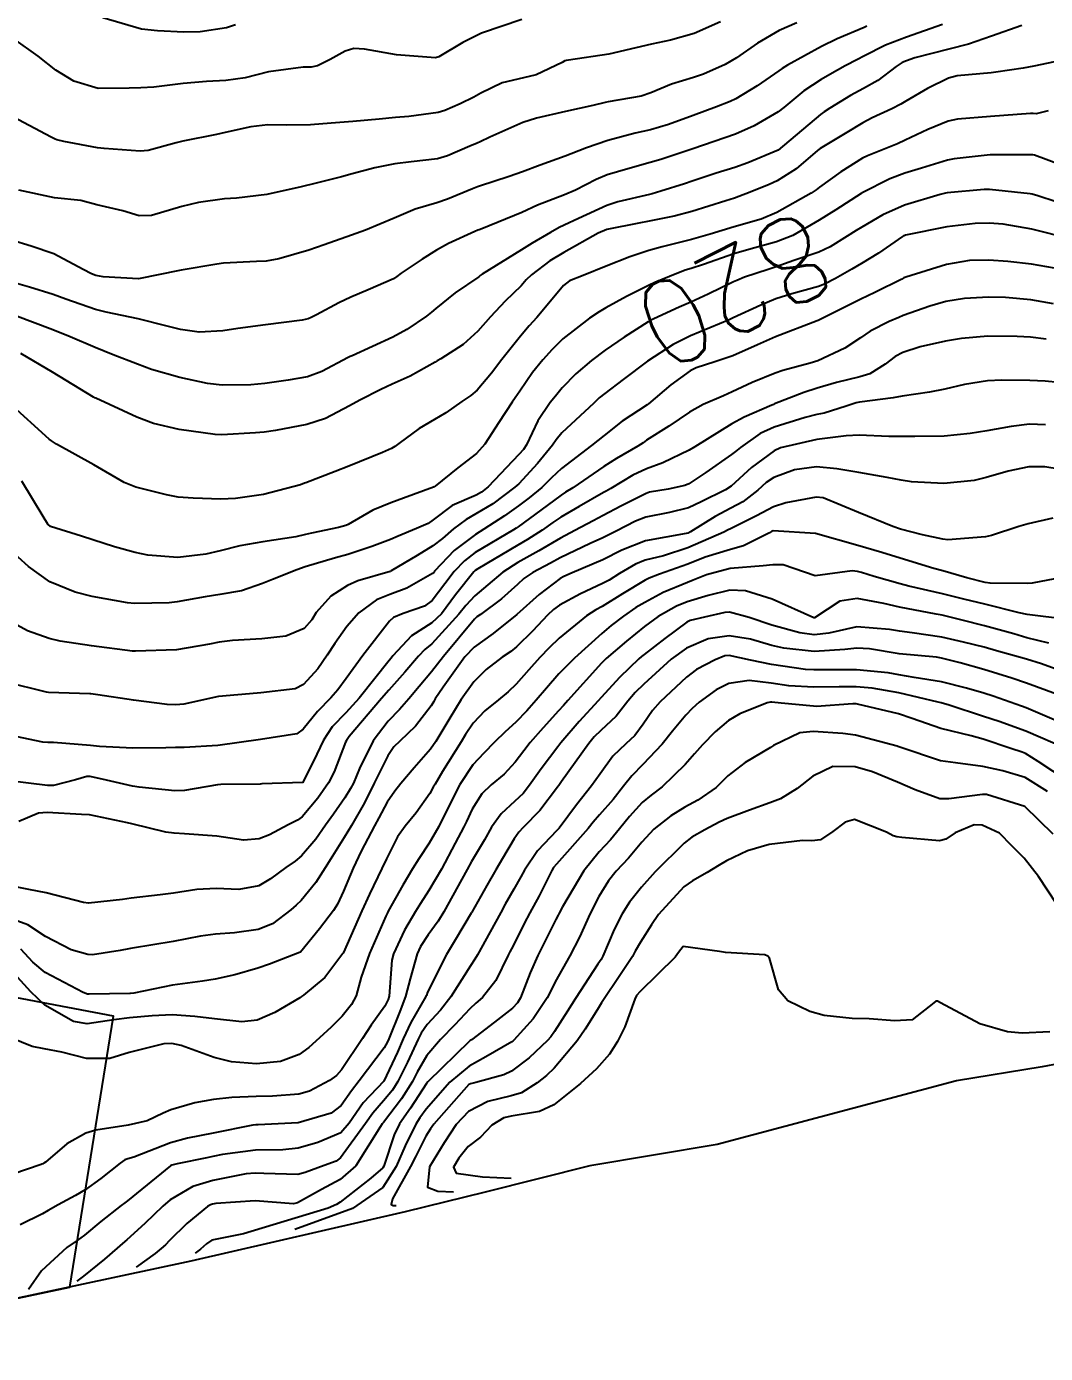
# Model space of a CAD drawing. Header units: metres. Extents: x 307586 to 320046, y 7427249 to 7434250.
# Drawn here: x 319743.2 to 319791.2, y 7429099.9 to 7429162.3 of the extents above; entities that cross this region are included whole.
import ezdxf
from ezdxf.enums import TextEntityAlignment as Align

# ---------------------------------------------------------------- set-up
doc = ezdxf.new("R2010")
doc.units = ezdxf.units.M
doc.header["$MEASUREMENT"] = 0
for name, color, linetype in [('Area', 45, 'Continuous'), ('Cotas', 45, 'Continuous'), ('Curvas de Nivel 1m', 11, 'Continuous'), ('Curvas de Nivel 5m', 15, 'Continuous'), ('Edificações', 30, 'Continuous')]:
    doc.layers.add(name, color=color, linetype=linetype)
doc.styles.add('Style-STANDARD', font='STANDARD.shx')

msp = doc.modelspace()

# ---------------------------------------------------------------- linework, layer by layer
at = {"layer": 'Area'}
msp.add_polyline3d([(319841.339, 7429126.899, 807.984), (319825.467, 7429122.318, 822.173), (319819.576, 7429120.595, 820.503), (319803.57, 7429116.126, 806.501), (319798.9, 7429115.2, 810.721), (319794.358, 7429114.017, 801.361), (319791.037, 7429113.39, 800.289), (319787.001, 7429112.734, 800.13), (319775.739, 7429109.736, 799.59), (319769.753, 7429108.732, 801.15), (319764.83, 7429107.486, 802.491), (319761.067, 7429106.566, 809.571), (319750.977, 7429104.254, 809.601), (319742.24, 7429102.382, 812.629), (319739.266, 7429102.022, 809.056), (319723.215, 7429100.608, 810.168), (319722.379, 7429100.424, 809.618), (319717.211, 7429099.908, 808.965)], dxfattribs=at)
at = {"layer": 'Curvas de Nivel 1m', "flags": 128}
for points, elevation in [([(319775.9, 7429162.531), (319774.657, 7429161.976), (319773.553, 7429161.662), (319772.652, 7429161.484), (319771.92, 7429161.307), (319770.647, 7429161.007), (319768.752, 7429160.726), (319768.644, 7429160.711), (319768.575, 7429160.689), (319768.445, 7429160.622), (319767.225, 7429160.043), (319766.632, 7429159.891), (319765.627, 7429159.656), (319764.62, 7429159.171), (319764.3, 7429158.991), (319763.654, 7429158.68), (319762.934, 7429158.362), (319762.609, 7429158.264), (319761.231, 7429158.079), (319760.606, 7429158.023), (319759.839, 7429157.955), (319758.604, 7429157.847), (319757.584, 7429157.769), (319756.602, 7429157.691), (319755.5, 7429157.674), (319754.602, 7429157.68), (319753.802, 7429157.597), (319752.598, 7429157.319), (319752.185, 7429157.227), (319750.594, 7429156.91), (319750.291, 7429156.835), (319748.966, 7429156.476), (319748.587, 7429156.443), (319746.896, 7429156.569), (319746.589, 7429156.611), (319745.005, 7429156.904), (319744.662, 7429156.977), (319744.594, 7429157.004), (319744.401, 7429157.106), (319742.604, 7429158.066)], 828), ([(319766.55, 7429162.642), (319764.656, 7429161.998), (319763.768, 7429161.562), (319762.645, 7429160.888), (319762.492, 7429160.844), (319760.646, 7429160.975), (319759.153, 7429161.238), (319758.648, 7429161.268), (319758.245, 7429161.146), (319757.526, 7429160.751), (319756.939, 7429160.457), (319756.638, 7429160.401), (319756.266, 7429160.394), (319754.627, 7429160.18), (319753.53, 7429159.895), (319752.622, 7429159.765), (319751.714, 7429159.727), (319750.621, 7429159.633), (319749.229, 7429159.461), (319748.619, 7429159.429), (319748.069, 7429159.415), (319746.618, 7429159.401), (319745.463, 7429159.739), (319744.626, 7429160.251), (319743.795, 7429160.918), (319742.645, 7429161.723)], 829), ([(319790.084, 7429162.359), (319788.658, 7429161.857), (319787.572, 7429161.472), (319786.651, 7429161.246), (319785.052, 7429160.829), (319784.646, 7429160.695), (319784.456, 7429160.62), (319784.166, 7429160.435), (319783.301, 7429159.775), (319782.627, 7429159.39), (319782.014, 7429159.064), (319781.042, 7429158.466), (319780.78, 7429158.299), (319780.61, 7429158.176), (319778.613, 7429156.5), (319777.192, 7429155.906), (319776.58, 7429155.684), (319775.703, 7429155.406), (319774.57, 7429155.039), (319774.208, 7429154.914), (319773.097, 7429154.565), (319772.685, 7429154.446), (319772.561, 7429154.414), (319771.076, 7429154.067), (319770.556, 7429153.895), (319769.213, 7429153.274), (319768.546, 7429152.971), (319768.306, 7429152.862), (319767.902, 7429152.626), (319767.045, 7429152.128), (319766.535, 7429151.812), (319764.686, 7429150.668), (319764.594, 7429150.597), (319764.521, 7429150.539), (319763.41, 7429149.78), (319762.498, 7429149.053), (319762.304, 7429148.883), (319762.065, 7429148.694), (319761.135, 7429148.055), (319760.483, 7429147.707), (319758.561, 7429146.826), (319758.473, 7429146.793), (319758.44, 7429146.774), (319758.377, 7429146.741), (319757.133, 7429146.083), (319756.459, 7429145.841), (319755.556, 7429145.674), (319754.454, 7429145.523), (319753.792, 7429145.458), (319752.453, 7429145.45), (319751.752, 7429145.519), (319750.457, 7429145.801), (319749.127, 7429146.186), (319748.466, 7429146.426), (319747.32, 7429146.872), (319746.476, 7429147.222), (319745.302, 7429147.719), (319744.484, 7429148.046), (319742.697, 7429148.722)], 824), ([(319779.486, 7429162.488), (319778.659, 7429162.119), (319777.643, 7429161.52), (319776.646, 7429160.831), (319776.118, 7429160.528), (319775.103, 7429160.076), (319774.633, 7429159.918), (319773.589, 7429159.6), (319772.622, 7429159.188), (319772.163, 7429159.031), (319770.616, 7429158.766), (319770.47, 7429158.738), (319769.891, 7429158.601), (319768.61, 7429158.315), (319767.237, 7429158.003), (319766.604, 7429157.792), (319765.042, 7429157.108), (319764.595, 7429156.892), (319764.443, 7429156.823), (319764.111, 7429156.675), (319763.047, 7429156.225), (319762.584, 7429156.094), (319761.341, 7429155.943), (319760.58, 7429155.845), (319759.64, 7429155.661), (319758.573, 7429155.383), (319758.07, 7429155.246), (319756.564, 7429154.862), (319756.481, 7429154.844), (319756.17, 7429154.766), (319754.559, 7429154.406), (319753.117, 7429154.244), (319752.557, 7429154.205), (319751.341, 7429154.036), (319750.553, 7429153.844), (319749.117, 7429153.42), (319748.548, 7429153.411), (319747.77, 7429153.648), (319746.553, 7429153.925), (319745.791, 7429154.127), (319744.556, 7429154.254), (319742.874, 7429154.613)], 827), ([(319782.79, 7429162.32), (319782.661, 7429162.27), (319781.387, 7429161.732), (319780.652, 7429161.37), (319779.052, 7429160.494), (319778.802, 7429160.336), (319778.639, 7429160.222), (319777.62, 7429159.518), (319776.619, 7429158.908), (319776.36, 7429158.78), (319775.717, 7429158.533), (319774.609, 7429158.126), (319773.458, 7429157.707), (319772.602, 7429157.455), (319771.883, 7429157.294), (319770.596, 7429156.948), (319769.597, 7429156.605), (319768.879, 7429156.326), (319768.587, 7429156.211), (319767.421, 7429155.791), (319766.576, 7429155.48), (319765.958, 7429155.263), (319764.565, 7429154.809), (319764.465, 7429154.77), (319764.232, 7429154.673), (319763.056, 7429154.187), (319762.556, 7429154.025), (319761.536, 7429153.717), (319760.549, 7429153.293), (319759.198, 7429152.73), (319758.54, 7429152.495), (319757.252, 7429152.036), (319756.533, 7429151.794), (319755.118, 7429151.377), (319754.52, 7429151.275), (319754.063, 7429151.251), (319752.518, 7429151.177), (319752.193, 7429151.138), (319750.513, 7429150.851), (319750.443, 7429150.831), (319748.509, 7429150.449), (319746.855, 7429150.531), (319746.51, 7429150.598), (319746.303, 7429150.675), (319745.912, 7429150.889), (319744.524, 7429151.618), (319743.468, 7429151.982), (319742.533, 7429152.263)], 826), ([(319792.207, 7429160.775), (319790.644, 7429160.45), (319790.14, 7429160.358), (319788.86, 7429160.156), (319788.639, 7429160.129), (319787.04, 7429159.993), (319786.635, 7429159.888), (319785.641, 7429159.402), (319784.618, 7429158.798), (319784.389, 7429158.66), (319783.957, 7429158.437), (319783.043, 7429158.012), (319782.606, 7429157.779), (319781.774, 7429157.285), (319780.594, 7429156.566), (319780.471, 7429156.472), (319779.457, 7429155.609), (319778.571, 7429155.045), (319778.197, 7429154.875), (319777.292, 7429154.513), (319776.767, 7429154.312), (319776.56, 7429154.244), (319776.149, 7429154.116), (319774.554, 7429153.617), (319773.713, 7429153.397), (319772.549, 7429153.156), (319772.057, 7429153.066), (319770.545, 7429152.759), (319770.14, 7429152.596), (319768.534, 7429151.686), (319767.872, 7429151.284), (319767.006, 7429150.635), (319766.762, 7429150.395), (319766.515, 7429150.121), (319765.766, 7429149.389), (319765.082, 7429148.661), (319764.486, 7429147.983), (319763.796, 7429147.361), (319762.736, 7429146.687), (319762.569, 7429146.591), (319762.47, 7429146.529), (319761.29, 7429145.873), (319760.455, 7429145.484), (319759.923, 7429145.245), (319758.923, 7429144.733), (319758.44, 7429144.464), (319757.306, 7429143.88), (319756.431, 7429143.599), (319754.96, 7429143.314), (319754.427, 7429143.24), (319754.022, 7429143.199), (319752.426, 7429143.108), (319752.123, 7429143.116), (319750.428, 7429143.351), (319749.222, 7429143.639), (319748.434, 7429143.938), (319746.497, 7429144.825), (319746.443, 7429144.852), (319746.423, 7429144.861), (319746.391, 7429144.881), (319744.46, 7429146.054), (319742.969, 7429146.925)], 823), ([(319791.324, 7429158.343), (319790.751, 7429158.209), (319790.612, 7429158.22), (319790.485, 7429158.226), (319788.61, 7429158.078), (319787.054, 7429157.95), (319786.607, 7429157.855), (319785.656, 7429157.467), (319784.598, 7429156.969), (319784.231, 7429156.799), (319783.361, 7429156.442), (319782.812, 7429156.225), (319782.588, 7429156.119), (319781.561, 7429155.477), (319780.567, 7429154.753), (319780.406, 7429154.631), (319780.166, 7429154.476), (319778.554, 7429153.561), (319777.807, 7429153.25), (319776.547, 7429152.882), (319775.42, 7429152.537), (319774.54, 7429152.288), (319773.154, 7429151.947), (319772.535, 7429151.783), (319771.629, 7429151.482), (319770.527, 7429151.037), (319769.438, 7429150.606), (319768.788, 7429150.346), (319768.516, 7429150.131), (319767.826, 7429149.304), (319767.251, 7429148.632), (319766.894, 7429148.231), (319766.484, 7429147.755), (319765.606, 7429146.653), (319765.117, 7429146.006), (319764.451, 7429145.206), (319764.159, 7429144.961), (319763.729, 7429144.677), (319762.973, 7429144.149), (319762.434, 7429143.827), (319761.722, 7429143.405), (319760.76, 7429142.707), (319760.571, 7429142.559), (319760.421, 7429142.472), (319759.987, 7429142.284), (319758.412, 7429141.641), (319757.768, 7429141.388), (319756.394, 7429140.853), (319756.326, 7429140.829), (319756.133, 7429140.764), (319754.388, 7429140.303), (319753.078, 7429140.111), (319752.386, 7429140.085), (319751.085, 7429140.124), (319750.386, 7429140.184), (319749.829, 7429140.281), (319748.391, 7429140.647), (319747.843, 7429140.866), (319746.405, 7429141.702), (319744.652, 7429142.674), (319744.422, 7429142.82), (319744.313, 7429142.911), (319742.44, 7429144.597)], 822), ([(319792.581, 7429155.547), (319790.682, 7429156.258), (319790.592, 7429156.277), (319788.694, 7429156.275), (319788.591, 7429156.271), (319786.897, 7429156.088), (319786.587, 7429156.021), (319785.355, 7429155.645), (319784.578, 7429155.409), (319783.869, 7429155.142), (319782.563, 7429154.482), (319782.544, 7429154.47), (319782.515, 7429154.45), (319781.336, 7429153.681), (319780.55, 7429153.2), (319779.299, 7429152.489), (319778.54, 7429152.18), (319777.228, 7429151.821), (319776.534, 7429151.618), (319775.104, 7429151.116), (319774.527, 7429150.935), (319774.234, 7429150.845), (319773.494, 7429150.56), (319772.818, 7429150.267), (319772.516, 7429150.133), (319771.472, 7429149.617), (319770.5, 7429149.073), (319770.194, 7429148.898), (319769.741, 7429148.601), (319768.483, 7429147.626), (319767.975, 7429147.128), (319767.536, 7429146.629), (319767.061, 7429146.037), (319766.451, 7429145.159), (319766.239, 7429144.851), (319766.093, 7429144.645), (319765.471, 7429143.692), (319764.804, 7429142.664), (319764.419, 7429142.235), (319763.541, 7429141.55), (319762.48, 7429140.689), (319762.431, 7429140.662), (319762.402, 7429140.652), (319760.976, 7429140.122), (319760.391, 7429139.909), (319759.537, 7429139.572), (319758.375, 7429138.893), (319758.275, 7429138.84), (319757.923, 7429138.745), (319756.646, 7429138.481), (319756.369, 7429138.415), (319755.918, 7429138.317), (319754.366, 7429138.083), (319753.273, 7429137.892), (319752.361, 7429137.658), (319751.676, 7429137.501), (319750.358, 7429137.346), (319748.952, 7429137.444), (319748.36, 7429137.577), (319747.389, 7429137.843), (319746.366, 7429138.169), (319745.823, 7429138.344), (319744.372, 7429138.803), (319744.245, 7429138.911), (319744.028, 7429139.261), (319743.02, 7429140.924)], 821), ([(319792.358, 7429152.332), (319790.547, 7429152.778), (319789.197, 7429153.018), (319788.55, 7429153.064), (319787.889, 7429153.047), (319786.548, 7429152.884), (319784.608, 7429152.493), (319784.543, 7429152.473), (319784.513, 7429152.461), (319784.469, 7429152.431), (319783.332, 7429151.645), (319782.53, 7429151.159), (319782.082, 7429150.9), (319781.305, 7429150.462), (319780.796, 7429150.19), (319780.517, 7429150.08), (319779.257, 7429149.744), (319778.508, 7429149.51), (319777.8, 7429149.21), (319776.494, 7429148.607), (319776.438, 7429148.577), (319776.307, 7429148.523), (319774.485, 7429147.756), (319773.681, 7429147.358), (319772.473, 7429146.57), (319771.326, 7429145.715), (319770.45, 7429145.059), (319770.197, 7429144.844), (319769.934, 7429144.598), (319768.429, 7429143.195), (319768.171, 7429142.877), (319767.994, 7429142.624), (319767.287, 7429141.758), (319766.405, 7429140.804), (319766.226, 7429140.643), (319765.191, 7429139.858), (319764.384, 7429139.386), (319763.925, 7429139.129), (319763.334, 7429138.68), (319762.82, 7429138.234), (319762.365, 7429137.88), (319761.622, 7429137.435), (319760.41, 7429136.709), (319760.375, 7429136.687), (319760.352, 7429136.681), (319758.84, 7429136.238), (319758.342, 7429136.03), (319757.557, 7429135.525), (319756.879, 7429134.754), (319756.663, 7429134.413), (319756.315, 7429134.001), (319755.447, 7429133.633), (319754.31, 7429133.508), (319752.941, 7429133.432), (319752.308, 7429133.36), (319751.861, 7429133.261), (319750.305, 7429133.004), (319748.375, 7429132.93), (319748.304, 7429132.928), (319748.227, 7429132.937), (319746.306, 7429133.18), (319744.824, 7429133.411), (319744.309, 7429133.531), (319743.283, 7429133.89), (319742.318, 7429134.423)], 819), ([(319791.986, 7429150.878), (319790.531, 7429151.135), (319789.428, 7429151.263), (319788.532, 7429151.325), (319787.614, 7429151.308), (319786.53, 7429151.122), (319784.618, 7429150.522), (319784.523, 7429150.483), (319784.488, 7429150.466), (319784.43, 7429150.431), (319783.16, 7429149.797), (319782.508, 7429149.483), (319781.816, 7429149.144), (319780.493, 7429148.485), (319780.449, 7429148.471), (319778.485, 7429147.718), (319777.648, 7429147.342), (319776.476, 7429146.826), (319775.628, 7429146.533), (319774.754, 7429146.26), (319774.466, 7429146.118), (319773.562, 7429145.453), (319772.509, 7429144.569), (319772.473, 7429144.54), (319772.442, 7429144.521), (319771.267, 7429143.749), (319770.428, 7429143.078), (319769.831, 7429142.599), (319768.412, 7429141.522), (319767.95, 7429141.082), (319767.488, 7429140.629), (319766.891, 7429140.139), (319766.39, 7429139.767), (319765.736, 7429139.297), (319764.759, 7429138.664), (319764.37, 7429138.424), (319763.37, 7429137.673), (319762.444, 7429136.689), (319762.404, 7429136.637), (319762.351, 7429136.582), (319761.141, 7429135.902), (319760.336, 7429135.599), (319759.705, 7429135.347), (319758.874, 7429134.732), (319758.316, 7429134.09), (319757.758, 7429133.296), (319757.396, 7429132.749), (319756.946, 7429132.1), (319756.282, 7429131.365), (319755.881, 7429131.162), (319754.276, 7429130.982), (319754.096, 7429130.963), (319752.273, 7429130.81), (319750.65, 7429130.445), (319750.269, 7429130.408), (319749.856, 7429130.424), (319748.271, 7429130.629), (319746.603, 7429130.877), (319746.274, 7429130.924), (319746.227, 7429130.927), (319744.274, 7429130.992), (319744.177, 7429130.999), (319742.281, 7429131.484)], 818), ([(319791.579, 7429149.267), (319790.509, 7429149.452), (319789.315, 7429149.563), (319788.511, 7429149.583), (319787.38, 7429149.521), (319786.508, 7429149.375), (319785.759, 7429149.156), (319784.497, 7429148.714), (319784.295, 7429148.633), (319783.845, 7429148.436), (319782.948, 7429147.985), (319782.485, 7429147.672), (319781.747, 7429147.19), (319780.474, 7429146.59), (319780.122, 7429146.475), (319778.829, 7429146.133), (319778.466, 7429146.014), (319777.397, 7429145.573), (319776.452, 7429145.124), (319776.037, 7429144.938), (319775.092, 7429144.54), (319774.439, 7429144.177), (319773.472, 7429143.52), (319772.426, 7429142.853), (319772.257, 7429142.739), (319772.007, 7429142.574), (319771.01, 7429141.991), (319770.413, 7429141.616), (319768.944, 7429140.612), (319768.611, 7429140.406), (319768.398, 7429140.269), (319767.447, 7429139.569), (319766.375, 7429138.784), (319766.289, 7429138.726), (319766.163, 7429138.643), (319764.362, 7429137.57), (319763.847, 7429137.186), (319763.364, 7429136.68), (319762.923, 7429136.102), (319762.332, 7429135.324), (319761.975, 7429135.047), (319760.97, 7429134.704), (319760.517, 7429134.512), (319760.319, 7429134.348), (319759.066, 7429132.729), (319758.287, 7429131.654), (319757.9, 7429131.123), (319757.557, 7429130.747), (319756.93, 7429130.09), (319756.258, 7429129.26), (319755.966, 7429129.053), (319754.253, 7429128.78), (319752.25, 7429128.494), (319750.664, 7429128.411), (319750.249, 7429128.404), (319749.801, 7429128.39), (319748.248, 7429128.37), (319746.68, 7429128.444), (319746.249, 7429128.494), (319744.506, 7429128.642), (319744.25, 7429128.646), (319744.009, 7429128.662), (319742.745, 7429128.923)], 817), ([(319791.221, 7429147.608), (319790.486, 7429147.694), (319789.86, 7429147.733), (319788.487, 7429147.752), (319787.241, 7429147.636), (319786.484, 7429147.51), (319785.302, 7429147.238), (319784.478, 7429146.973), (319784.12, 7429146.79), (319783.657, 7429146.438), (319782.932, 7429145.979), (319782.464, 7429145.83), (319781.359, 7429145.562), (319780.455, 7429145.301), (319779.828, 7429145.103), (319778.444, 7429144.558), (319778.403, 7429144.541), (319778.315, 7429144.501), (319777.01, 7429143.942), (319776.434, 7429143.623), (319774.69, 7429142.546), (319774.421, 7429142.388), (319773.186, 7429141.792), (319772.412, 7429141.506), (319771.777, 7429141.209), (319770.745, 7429140.587), (319770.526, 7429140.464), (319770.4, 7429140.393), (319769.256, 7429139.741), (319768.382, 7429139.241), (319768.011, 7429138.991), (319767.503, 7429138.629), (319766.816, 7429138.188), (319766.366, 7429137.923), (319764.488, 7429136.802), (319764.353, 7429136.72), (319764.324, 7429136.7), (319764.298, 7429136.671), (319763.43, 7429135.58), (319762.769, 7429134.683), (319762.319, 7429134.265), (319761.357, 7429133.655), (319760.477, 7429132.708), (319760.401, 7429132.61), (319760.301, 7429132.492), (319758.896, 7429130.731), (319758.266, 7429130.04), (319757.624, 7429129.382), (319757.215, 7429128.75), (319756.909, 7429128.091), (319756.247, 7429126.76), (319754.322, 7429126.688), (319754.231, 7429126.685), (319752.381, 7429126.657), (319752.23, 7429126.643), (319750.669, 7429126.383), (319750.226, 7429126.371), (319748.545, 7429126.538), (319748.229, 7429126.591), (319747.004, 7429126.872), (319746.234, 7429127.033), (319746.081, 7429127.035), (319745.548, 7429126.887), (319744.505, 7429126.621), (319744.229, 7429126.614), (319742.311, 7429126.85)], 816), ([(319791.194, 7429143.583), (319790.435, 7429143.606), (319789.579, 7429143.507), (319788.432, 7429143.302), (319787.649, 7429143.17), (319786.429, 7429143.041), (319785.044, 7429143.036), (319784.429, 7429143.025), (319783.829, 7429143.036), (319782.429, 7429143.098), (319781.821, 7429143.064), (319780.427, 7429142.887), (319778.723, 7429142.496), (319778.422, 7429142.36), (319777.358, 7429141.566), (319776.405, 7429140.697), (319776.142, 7429140.524), (319774.985, 7429139.95), (319774.39, 7429139.681), (319773.497, 7429139.448), (319772.383, 7429139.234), (319771.902, 7429139.052), (319770.988, 7429138.584), (319770.585, 7429138.374), (319770.37, 7429138.269), (319769.766, 7429137.998), (319768.36, 7429137.32), (319767.905, 7429137.077), (319767.074, 7429136.633), (319766.639, 7429136.347), (319766.344, 7429136.075), (319765.595, 7429135.391), (319764.599, 7429134.657), (319764.437, 7429134.543), (319764.321, 7429134.436), (319762.858, 7429132.682), (319762.296, 7429131.967), (319761.717, 7429131.267), (319761.235, 7429130.7), (319760.794, 7429130.186), (319760.267, 7429129.644), (319759.562, 7429128.72), (319758.92, 7429127.41), (319758.626, 7429126.734), (319758.492, 7429126.473), (319758.222, 7429126.034), (319757.684, 7429125.272), (319757.313, 7429124.749), (319756.853, 7429124.097), (319756.188, 7429123.302), (319755.89, 7429123.059), (319755.447, 7429122.767), (319754.724, 7429122.225), (319754.17, 7429121.896), (319753.227, 7429121.734), (319752.167, 7429121.766), (319751.254, 7429121.731), (319750.164, 7429121.557), (319749.529, 7429121.473), (319748.16, 7429121.316), (319747.762, 7429121.261), (319746.156, 7429121.083), (319745.923, 7429121.116), (319744.163, 7429121.568), (319743.358, 7429121.719), (319742.168, 7429121.956)], 814), ([(319792.414, 7429141.398), (319791.163, 7429141.595), (319790.415, 7429141.596), (319789.441, 7429141.392), (319788.41, 7429141.102), (319787.832, 7429140.963), (319786.407, 7429140.824), (319784.89, 7429140.905), (319784.408, 7429140.97), (319783.751, 7429141.095), (319782.412, 7429141.343), (319781.371, 7429141.503), (319780.414, 7429141.596), (319779.388, 7429141.461), (319778.409, 7429141.097), (319778.047, 7429140.863), (319777.652, 7429140.508), (319776.954, 7429139.955), (319776.39, 7429139.652), (319775.642, 7429139.273), (319774.495, 7429138.548), (319774.372, 7429138.487), (319774.282, 7429138.461), (319772.368, 7429138.12), (319771.258, 7429137.687), (319770.359, 7429137.225), (319768.921, 7429136.611), (319768.521, 7429136.446), (319768.349, 7429136.352), (319767.367, 7429135.6), (319766.323, 7429134.664), (319765.196, 7429133.769), (319764.308, 7429133.12), (319763.872, 7429132.666), (319762.851, 7429131.244), (319762.478, 7429130.687), (319762.404, 7429130.565), (319762.278, 7429130.362), (319761.555, 7429129.406), (319760.813, 7429128.704), (319760.524, 7429128.433), (319760.246, 7429128.014), (319759.599, 7429126.72), (319759.142, 7429125.803), (319758.531, 7429124.735), (319758.197, 7429124.165), (319757.641, 7429123.293), (319757.293, 7429122.749), (319756.865, 7429122.061), (319756.16, 7429121.202), (319755.931, 7429120.988), (319755.673, 7429120.765), (319754.814, 7429120.106), (319754.144, 7429119.847), (319753.032, 7429119.687), (319752.141, 7429119.62), (319751.433, 7429119.524), (319750.137, 7429119.282), (319748.237, 7429118.961), (319748.134, 7429118.945), (319748.056, 7429118.938), (319747.646, 7429118.865), (319746.353, 7429118.655), (319746.131, 7429118.666), (319745.346, 7429118.888), (319744.139, 7429119.517), (319743.298, 7429120.066), (319742.148, 7429120.488)], 813), ([(319791.543, 7429139.181), (319790.381, 7429138.917), (319789.938, 7429138.798), (319788.658, 7429138.376), (319788.372, 7429138.313), (319786.601, 7429138.167), (319786.371, 7429138.194), (319785.399, 7429138.41), (319784.377, 7429138.67), (319784.007, 7429138.797), (319782.388, 7429139.458), (319780.725, 7429140.14), (319780.399, 7429140.177), (319778.972, 7429139.914), (319778.391, 7429139.723), (319777.588, 7429139.304), (319776.376, 7429138.693), (319776.262, 7429138.634), (319776.051, 7429138.525), (319774.365, 7429137.786), (319773.219, 7429137.419), (319772.359, 7429137.213), (319771.903, 7429137.029), (319771.151, 7429136.582), (319770.659, 7429136.277), (319770.346, 7429136.112), (319769.305, 7429135.638), (319768.33, 7429135.103), (319768.049, 7429134.901), (319767.762, 7429134.626), (319767.063, 7429133.885), (319766.308, 7429133.14), (319766.028, 7429132.921), (319765.624, 7429132.647), (319764.874, 7429132.077), (319764.291, 7429131.488), (319763.703, 7429130.669), (319763.158, 7429129.788), (319762.502, 7429128.686), (319762.249, 7429128.332), (319761.487, 7429127.451), (319760.853, 7429126.704), (319760.578, 7429126.356), (319760.22, 7429125.835), (319759.821, 7429125.103), (319759.616, 7429124.719), (319758.995, 7429123.532), (319758.619, 7429122.733), (319758.486, 7429122.428), (319758.166, 7429121.644), (319757.871, 7429121.029), (319757.689, 7429120.745), (319757.023, 7429119.872), (319756.133, 7429118.783), (319756.087, 7429118.76), (319754.68, 7429118.222), (319754.125, 7429118.021), (319753.047, 7429117.721), (319752.12, 7429117.505), (319751.525, 7429117.41), (319750.117, 7429117.234), (319748.291, 7429116.857), (319748.141, 7429116.831), (319748.112, 7429116.828), (319746.189, 7429116.802), (319746.112, 7429116.807), (319745.904, 7429116.882), (319744.122, 7429117.825), (319743.535, 7429118.316), (319742.98, 7429118.917)], 812), ([(319791.633, 7429136.337), (319790.569, 7429136.128), (319790.349, 7429136.116), (319788.59, 7429136.136), (319788.35, 7429136.171), (319787.499, 7429136.389), (319786.356, 7429136.707), (319785.933, 7429136.828), (319784.362, 7429137.302), (319783.5, 7429137.569), (319782.367, 7429137.907), (319780.373, 7429138.47), (319778.374, 7429138.586), (319778.308, 7429138.566), (319778.2, 7429138.502), (319776.99, 7429137.89), (319776.365, 7429137.721), (319775.184, 7429137.355), (319774.358, 7429137.029), (319773.033, 7429136.56), (319772.546, 7429136.371), (319772.348, 7429136.269), (319771.295, 7429135.624), (319770.33, 7429135.039), (319770.041, 7429134.881), (319769.587, 7429134.601), (319768.312, 7429133.549), (319767.844, 7429133.089), (319767.401, 7429132.629), (319766.88, 7429132.051), (319766.29, 7429131.381), (319765.911, 7429131.019), (319765.448, 7429130.648), (319764.807, 7429130.123), (319764.266, 7429129.542), (319763.908, 7429129.015), (319763.695, 7429128.668), (319762.825, 7429127.268), (319762.471, 7429126.686), (319762.385, 7429126.533), (319762.226, 7429126.237), (319761.575, 7429125.334), (319761.056, 7429124.701), (319760.702, 7429124.201), (319760.188, 7429123.169), (319759.97, 7429122.713), (319759.38, 7429121.506), (319759.028, 7429120.727), (319758.153, 7429118.76), (319758.145, 7429118.74), (319758.133, 7429118.714), (319757.28, 7429117.59), (319756.281, 7429116.758), (319756.184, 7429116.687), (319756.111, 7429116.631), (319754.923, 7429115.949), (319754.095, 7429115.579), (319753.38, 7429115.505), (319752.095, 7429115.646), (319751.161, 7429115.755), (319750.098, 7429115.83), (319749.151, 7429115.791), (319748.095, 7429115.697), (319747.359, 7429115.602), (319746.091, 7429115.408), (319745.456, 7429115.523), (319744.104, 7429116.288), (319743.442, 7429116.91), (319742.812, 7429117.611)], 811), ([(319791.349, 7429133.303), (319790.315, 7429133.568), (319789.702, 7429133.744), (319788.32, 7429134.124), (319787.279, 7429134.39), (319786.326, 7429134.621), (319786.053, 7429134.677), (319784.332, 7429135.001), (319783.594, 7429135.171), (319782.337, 7429135.409), (319781.515, 7429135.278), (319780.323, 7429134.508), (319780.288, 7429134.506), (319778.336, 7429135.382), (319777.079, 7429135.776), (319776.342, 7429135.802), (319775.319, 7429135.55), (319774.334, 7429135.248), (319773.825, 7429135.053), (319772.975, 7429134.56), (319772.318, 7429134.088), (319771.481, 7429133.408), (319770.517, 7429132.588), (319770.41, 7429132.481), (319770.301, 7429132.37), (319768.715, 7429130.614), (319768.511, 7429130.385), (319768.275, 7429130.123), (319767.561, 7429129.33), (319766.948, 7429128.633), (319766.644, 7429128.241), (319766.244, 7429127.718), (319765.727, 7429127.156), (319765.115, 7429126.651), (319764.664, 7429126.218), (319764.216, 7429125.503), (319763.949, 7429124.922), (319763.824, 7429124.666), (319763.422, 7429123.899), (319762.764, 7429122.681), (319762.173, 7429121.676), (319761.789, 7429121.071), (319761.553, 7429120.696), (319761.035, 7429119.81), (319760.509, 7429118.706), (319760.44, 7429118.397), (319760.304, 7429116.708), (319760.262, 7429116.557), (319760.106, 7429116.246), (319759.468, 7429115.343), (319759.047, 7429114.726), (319758.068, 7429113.253), (319757.828, 7429112.979), (319757.508, 7429112.746), (319756.564, 7429112.246), (319756.053, 7429112.108), (319754.819, 7429112.005), (319754.051, 7429111.989), (319752.909, 7429111.939), (319752.048, 7429111.848), (319751.17, 7429111.694), (319750.041, 7429111.358), (319749.671, 7429111.203), (319748.926, 7429110.847), (319748.031, 7429110.638), (319746.498, 7429110.405), (319746.027, 7429110.261), (319745.141, 7429109.769), (319744.13, 7429108.899), (319744.059, 7429108.853), (319744.012, 7429108.83), (319743.888, 7429108.778), (319742.005, 7429108.128)], 809), ([(319792.298, 7429131.861), (319790.999, 7429132.343), (319790.305, 7429132.557), (319788.893, 7429132.956), (319788.31, 7429133.116), (319787.342, 7429133.36), (319786.315, 7429133.587), (319784.926, 7429133.804), (319784.317, 7429133.874), (319783.85, 7429133.959), (319782.319, 7429134.076), (319780.992, 7429133.787), (319780.315, 7429133.702), (319779.629, 7429133.794), (319778.32, 7429134.162), (319777.251, 7429134.511), (319776.327, 7429134.762), (319776.098, 7429134.75), (319775.142, 7429134.532), (319774.479, 7429134.381), (319774.321, 7429134.303), (319773.283, 7429133.526), (319772.305, 7429132.778), (319772.189, 7429132.686), (319772.059, 7429132.572), (319771.163, 7429131.712), (319770.285, 7429130.753), (319770.136, 7429130.592), (319769.245, 7429129.629), (319768.393, 7429128.618), (319768.251, 7429128.441), (319767.465, 7429127.404), (319766.92, 7429126.633), (319766.618, 7429126.245), (319766.221, 7429125.876), (319765.577, 7429125.282), (319765.125, 7429124.651), (319764.787, 7429124.064), (319764.187, 7429123.039), (319763.972, 7429122.663), (319763.726, 7429122.215), (319762.88, 7429120.679), (319762.607, 7429120.233), (319762.146, 7429119.588), (319761.786, 7429119.044), (319761.625, 7429118.695), (319761.294, 7429117.525), (319761.081, 7429116.7), (319760.813, 7429115.993), (319760.295, 7429114.708), (319760.232, 7429114.558), (319760.079, 7429114.282), (319758.898, 7429112.727), (319758.535, 7429112.254), (319758.045, 7429111.573), (319757.578, 7429111.207), (319756.033, 7429110.76), (319754.143, 7429110.667), (319754.032, 7429110.66), (319753.891, 7429110.642), (319752.028, 7429110.274), (319750.814, 7429110.033), (319750.023, 7429109.808), (319748.297, 7429109.137), (319748.015, 7429109.054), (319747.867, 7429109.008), (319747.654, 7429108.864), (319746.741, 7429108.137), (319746, 7429107.601), (319745.551, 7429107.331), (319744.736, 7429106.893), (319744.262, 7429106.624), (319743.987, 7429106.478), (319742.937, 7429105.957)], 808), ([(319791.709, 7429130.916), (319790.294, 7429131.431), (319789.603, 7429131.667), (319788.3, 7429132.073), (319787.175, 7429132.391), (319786.305, 7429132.61), (319786.062, 7429132.646), (319784.307, 7429132.808), (319782.908, 7429133.04), (319782.309, 7429133.08), (319781.756, 7429133.008), (319780.307, 7429132.922), (319778.886, 7429133.069), (319778.31, 7429133.205), (319777.32, 7429133.503), (319776.314, 7429133.661), (319775.323, 7429133.52), (319774.308, 7429133.073), (319773.583, 7429132.551), (319772.291, 7429131.383), (319771.878, 7429130.983), (319771.545, 7429130.577), (319770.984, 7429129.871), (319770.262, 7429129.201), (319769.95, 7429128.902), (319769.704, 7429128.598), (319768.416, 7429126.798), (319768.29, 7429126.619), (319768.266, 7429126.586), (319768.232, 7429126.539), (319767.401, 7429125.442), (319766.607, 7429124.636), (319766.409, 7429124.43), (319766.198, 7429124.114), (319765.644, 7429123.19), (319765.324, 7429122.649), (319764.906, 7429121.922), (319764.192, 7429120.66), (319764.181, 7429120.641), (319764.162, 7429120.607), (319763.434, 7429119.38), (319763.012, 7429118.677), (319762.115, 7429116.905), (319762.06, 7429116.744), (319762.034, 7429116.691), (319761.326, 7429115.466), (319760.97, 7429114.701), (319760.699, 7429114.081), (319760.063, 7429112.71), (319759.08, 7429111.692), (319758.431, 7429110.734), (319758.028, 7429110.287), (319756.953, 7429109.821), (319756.021, 7429109.564), (319755.3, 7429109.487), (319754.02, 7429109.461), (319752.471, 7429109.257), (319752.016, 7429109.165), (319751.72, 7429109.108), (319750.334, 7429108.827), (319750.078, 7429108.764), (319750.012, 7429108.731), (319749.341, 7429108.175), (319747.995, 7429107.088), (319747.87, 7429106.985), (319747.704, 7429106.863), (319746.743, 7429106.111), (319745.972, 7429105.469), (319745.631, 7429105.22), (319745.141, 7429104.888), (319743.952, 7429103.789), (319743.333, 7429102.91)], 807), ([(319792.269, 7429129.418), (319790.402, 7429130.228), (319790.282, 7429130.271), (319790.059, 7429130.353), (319788.731, 7429130.817), (319788.289, 7429130.957), (319787.479, 7429131.2), (319786.294, 7429131.494), (319785.01, 7429131.698), (319784.297, 7429131.824), (319783.787, 7429131.917), (319782.299, 7429132.058), (319780.707, 7429132.057), (319780.299, 7429132.049), (319779.901, 7429132.078), (319778.301, 7429132.306), (319777.314, 7429132.51), (319776.305, 7429132.732), (319776.11, 7429132.717), (319775.644, 7429132.527), (319774.769, 7429132.065), (319774.295, 7429131.719), (319773.062, 7429130.558), (319772.698, 7429130.142), (319772.267, 7429129.506), (319771.863, 7429128.97), (319771.444, 7429128.578), (319770.836, 7429127.996), (319770.239, 7429127.165), (319769.836, 7429126.596), (319769.118, 7429125.708), (319768.313, 7429124.618), (319768.202, 7429124.494), (319767.284, 7429123.537), (319766.67, 7429122.635), (319766.499, 7429122.318), (319766.174, 7429121.738), (319765.773, 7429121.038), (319765.56, 7429120.646), (319765.068, 7429119.732), (319764.458, 7429118.657), (319764.336, 7429118.453), (319764.128, 7429118.133), (319763.213, 7429116.674), (319762.725, 7429116.059), (319762.093, 7429115.382), (319761.81, 7429114.97), (319761.673, 7429114.694), (319761.167, 7429113.604), (319760.721, 7429112.703), (319760.473, 7429112.291), (319760.049, 7429111.786), (319759.543, 7429111.215), (319759.187, 7429110.723), (319758.017, 7429109.113), (319757.811, 7429108.946), (319757.243, 7429108.748), (319756.356, 7429108.41), (319756.009, 7429108.322), (319754.416, 7429108.368), (319754.009, 7429108.389), (319753.571, 7429108.349), (319752.005, 7429108.047), (319751.066, 7429107.756), (319749.996, 7429107.131), (319749.652, 7429106.835), (319748.815, 7429106.013), (319747.969, 7429105.255), (319747.755, 7429105.074), (319747.513, 7429104.864), (319746.917, 7429104.35), (319745.928, 7429103.536), (319745.613, 7429103.3)], 806), ([(319792.238, 7429126.843), (319790.844, 7429127.747), (319790.251, 7429128.116), (319790.09, 7429128.191), (319789.561, 7429128.36), (319788.259, 7429128.799), (319787.699, 7429128.948), (319786.266, 7429129.293), (319784.925, 7429129.761), (319784.276, 7429129.982), (319782.349, 7429130.449), (319782.291, 7429130.458), (319782.133, 7429130.452), (319780.412, 7429130.337), (319780.281, 7429130.342), (319778.752, 7429130.493), (319778.313, 7429130.529), (319778.283, 7429130.537), (319778.248, 7429130.536), (319778.095, 7429130.502), (319776.804, 7429129.986), (319776.27, 7429129.673), (319775.65, 7429129.138), (319775.059, 7429128.532), (319774.68, 7429128.105), (319774.244, 7429127.599), (319773.159, 7429126.556), (319772.631, 7429126.16), (319772.222, 7429125.817), (319771.624, 7429125.163), (319771.145, 7429124.581), (319770.717, 7429124.066), (319770.192, 7429123.502), (319769.468, 7429122.601), (319768.46, 7429120.91), (319768.311, 7429120.618), (319768.261, 7429120.519), (319768.158, 7429120.316), (319767.586, 7429119.18), (319767.312, 7429118.628), (319766.945, 7429117.812), (319766.488, 7429116.636), (319766.348, 7429116.399), (319766.106, 7429116.151), (319765.26, 7429115.484), (319764.179, 7429114.659), (319764.12, 7429114.623), (319764.082, 7429114.595), (319762.128, 7429112.689), (319762.062, 7429112.606), (319761.307, 7429111.441), (319760.801, 7429110.702), (319760.54, 7429110.193), (319760.058, 7429108.71), (319760.012, 7429108.635), (319759.44, 7429108.152), (319757.996, 7429107.019), (319757.828, 7429106.909), (319757.43, 7429106.746), (319753.455, 7429105.532), (319752.517, 7429105.347), (319751.969, 7429105.235), (319751.708, 7429105.071), (319751.424, 7429104.815), (319751.183, 7429104.62)], 804), ([(319791.283, 7429126.34), (319790.239, 7429127.001), (319789.184, 7429127.307), (319788.244, 7429127.504), (319786.954, 7429127.685), (319786.247, 7429127.781), (319784.336, 7429128.419), (319784.253, 7429128.449), (319784.212, 7429128.462), (319782.261, 7429128.988), (319781.651, 7429129.068), (319780.263, 7429129.155), (319779.64, 7429129.101), (319778.4, 7429128.498), (319778.252, 7429128.406), (319777.065, 7429127.691), (319776.238, 7429127.074), (319775.97, 7429126.788), (319775.697, 7429126.525), (319774.829, 7429125.929), (319774.219, 7429125.596), (319773.566, 7429125.197), (319772.766, 7429124.562), (319772.197, 7429123.953), (319771.567, 7429123.198), (319770.997, 7429122.582), (319770.629, 7429122.135), (319770.171, 7429121.394), (319769.77, 7429120.596), (319769.26, 7429119.489), (319768.804, 7429118.61), (319768.121, 7429117.384), (319767.869, 7429116.869), (319767.747, 7429116.624), (319767.088, 7429115.64), (319766.181, 7429114.639), (319766.129, 7429114.593), (319766.082, 7429114.557), (319764.863, 7429113.864), (319764.071, 7429113.423), (319763.168, 7429112.673), (319762.05, 7429111.399), (319761.747, 7429110.992), (319761.561, 7429110.695), (319761.056, 7429109.666), (319760.637, 7429108.704), (319760.003, 7429107.707), (319758.588, 7429106.731), (319755.873, 7429105.73)], 803), ([(319791.555, 7429124.336), (319790.222, 7429125.627), (319788.418, 7429126.189), (319788.23, 7429126.186), (319786.639, 7429125.984), (319786.227, 7429125.992), (319785.054, 7429126.412), (319784.236, 7429126.771), (319783.056, 7429127.252), (319782.243, 7429127.494), (319781.19, 7429127.514), (319780.239, 7429127.061), (319779.504, 7429126.481), (319778.722, 7429125.996), (319778.222, 7429125.795), (319777.27, 7429125.456), (319776.211, 7429125.06), (319775.841, 7429124.891), (319775.169, 7429124.53), (319774.552, 7429124.184), (319774.197, 7429123.91), (319772.827, 7429122.56), (319772.176, 7429121.83), (319771.62, 7429121.124), (319771.272, 7429120.579), (319770.896, 7429119.838), (319770.365, 7429118.588), (319770.281, 7429118.439), (319770.129, 7429118.221), (319769.082, 7429116.605), (319768.706, 7429116.009), (319768.089, 7429115.041), (319767.915, 7429114.792), (319767.767, 7429114.623), (319766.894, 7429113.813), (319766.068, 7429113.181), (319765.703, 7429113.007), (319764.391, 7429112.657), (319764.129, 7429112.593), (319764.062, 7429112.55), (319762.415, 7429110.684), (319762.252, 7429110.475), (319762.034, 7429110.122), (319761.55, 7429109.162), (319761.319, 7429108.697), (319760.473, 7429107.181), (319760.402, 7429106.908), (319760.497, 7429106.872), (319760.643, 7429106.86)], 802), ([(319792.163, 7429120.36), (319790.87, 7429122.343), (319790.191, 7429123.195), (319789.611, 7429123.773), (319789.035, 7429124.368), (319788.209, 7429124.758), (319787.832, 7429124.761), (319786.942, 7429124.393), (319786.509, 7429124.088), (319786.199, 7429124.02), (319784.44, 7429124.178), (319784.201, 7429124.205), (319784.033, 7429124.254), (319783.716, 7429124.427), (319782.212, 7429125.024), (319781.765, 7429124.899), (319781.191, 7429124.46), (319780.6, 7429124.064), (319780.198, 7429124.017), (319779.754, 7429124.032), (319778.196, 7429123.839), (319777.165, 7429123.538), (319776.188, 7429123.068), (319775.838, 7429122.872), (319775.273, 7429122.529), (319774.581, 7429122.134), (319774.176, 7429121.848), (319772.984, 7429120.558), (319772.654, 7429120.064), (319772.143, 7429119.256), (319771.89, 7429118.819), (319771.755, 7429118.574), (319771.108, 7429117.595), (319770.421, 7429116.587), (319770.299, 7429116.399), (319770.105, 7429116.086), (319769.538, 7429115.152), (319769.157, 7429114.604), (319768.07, 7429113.328), (319767.71, 7429112.98), (319767.276, 7429112.628), (319766.531, 7429112.162), (319766.057, 7429112.021), (319764.947, 7429111.758), (319764.049, 7429111.288), (319763.468, 7429110.669), (319762.893, 7429109.814), (319762.21, 7429108.687), (319762.106, 7429107.735), (319762.598, 7429107.545), (319763.343, 7429107.51)], 801)]:
    msp.add_lwpolyline(points, dxfattribs=dict(at, elevation=elevation))
at = {"layer": 'Curvas de Nivel 5m', "flags": 128}
for points, elevation in [([(319786.35, 7429162.405), (319784.657, 7429161.805), (319783.665, 7429161.427), (319782.648, 7429160.917), (319782.342, 7429160.757), (319781.767, 7429160.459), (319781.045, 7429160.057), (319780.633, 7429159.814), (319779.828, 7429159.279), (319778.874, 7429158.496), (319778.611, 7429158.298), (319777.481, 7429157.635), (319776.6, 7429157.239), (319774.593, 7429156.55), (319773.093, 7429156.057), (319772.583, 7429155.908), (319771.537, 7429155.622), (319770.574, 7429155.328), (319770.054, 7429155.114), (319769.075, 7429154.612), (319768.561, 7429154.396), (319767.285, 7429153.904), (319766.552, 7429153.567), (319764.67, 7429152.794), (319764.544, 7429152.751), (319764.486, 7429152.728), (319764.342, 7429152.672), (319763.108, 7429152.113), (319762.534, 7429151.798), (319761.855, 7429151.371), (319760.875, 7429150.706), (319760.676, 7429150.553), (319760.519, 7429150.451), (319759.317, 7429149.922), (319758.506, 7429149.586), (319757.932, 7429149.315), (319756.886, 7429148.756), (319756.63, 7429148.62), (319756.491, 7429148.556), (319756.219, 7429148.493), (319754.488, 7429148.274), (319753.188, 7429148.101), (319752.485, 7429148.004), (319751.373, 7429147.932), (319750.485, 7429148.056), (319749.868, 7429148.221), (319748.49, 7429148.566), (319746.993, 7429148.875), (319746.494, 7429148.997), (319745.087, 7429149.489), (319744.501, 7429149.709), (319743.377, 7429150.048), (319742.507, 7429150.299)], 825), ([(319753.078, 7429162.385), (319752.655, 7429162.25), (319751.421, 7429162.053), (319750.651, 7429162.042), (319749.401, 7429162.099), (319748.653, 7429162.187), (319746.829, 7429162.71)], 830), ([(319792.557, 7429153.786), (319790.827, 7429154.347), (319790.564, 7429154.429), (319790.469, 7429154.446), (319788.567, 7429154.643), (319788.306, 7429154.643), (319786.564, 7429154.485), (319786.494, 7429154.471), (319786.233, 7429154.405), (319784.558, 7429153.903), (319783.544, 7429153.449), (319782.547, 7429152.874), (319782.284, 7429152.714), (319781.869, 7429152.457), (319781.054, 7429151.949), (319780.535, 7429151.705), (319779.353, 7429151.309), (319778.528, 7429151.013), (319778.146, 7429150.885), (319777.033, 7429150.515), (319776.67, 7429150.369), (319776.52, 7429150.298), (319775.32, 7429149.728), (319774.505, 7429149.353), (319773.952, 7429149.104), (319772.771, 7429148.567), (319772.584, 7429148.477), (319772.491, 7429148.425), (319771.368, 7429147.698), (319770.478, 7429147.085), (319769.836, 7429146.6), (319769.099, 7429145.974), (319768.453, 7429145.314), (319768.138, 7429144.933), (319767.889, 7429144.626), (319767.301, 7429143.765), (319766.778, 7429142.636), (319766.637, 7429142.421), (319766.418, 7429142.181), (319764.971, 7429140.661), (319764.661, 7429140.404), (319764.397, 7429140.271), (319763.28, 7429139.791), (319762.379, 7429139.109), (319762.137, 7429138.932), (319761.599, 7429138.698), (319760.737, 7429138.339), (319760.368, 7429138.182), (319759.491, 7429137.85), (319758.36, 7429137.485), (319757.788, 7429137.317), (319756.354, 7429136.901), (319755.961, 7429136.766), (319754.82, 7429136.309), (319754.343, 7429136.113), (319753.356, 7429135.776), (319752.335, 7429135.596), (319751.655, 7429135.495), (319750.329, 7429135.254), (319749.951, 7429135.213), (319748.328, 7429135.178), (319747.992, 7429135.2), (319746.332, 7429135.505), (319745.524, 7429135.703), (319744.342, 7429136.192), (319743.343, 7429136.92), (319742.362, 7429137.799)], 820), ([(319792.461, 7429145.508), (319791.174, 7429145.631), (319790.463, 7429145.665), (319789.147, 7429145.686), (319788.462, 7429145.64), (319787.38, 7429145.47), (319786.456, 7429145.257), (319785.743, 7429145.121), (319784.45, 7429144.923), (319784.034, 7429144.849), (319782.446, 7429144.64), (319782.285, 7429144.612), (319781.818, 7429144.456), (319780.777, 7429144.129), (319780.439, 7429144.058), (319779.882, 7429143.923), (319778.433, 7429143.466), (319777.772, 7429143.164), (319776.839, 7429142.516), (319776.611, 7429142.328), (319776.42, 7429142.179), (319775.204, 7429141.332), (319774.405, 7429140.808), (319774.225, 7429140.732), (319773.431, 7429140.56), (319772.559, 7429140.41), (319772.4, 7429140.354), (319771.212, 7429139.76), (319770.384, 7429139.319), (319769.914, 7429139.063), (319769.038, 7429138.61), (319768.369, 7429138.241), (319767.344, 7429137.649), (319766.358, 7429137.102), (319765.656, 7429136.65), (319764.944, 7429136.061), (319764.336, 7429135.543), (319763.914, 7429135.082), (319763.589, 7429134.671), (319762.309, 7429133.284), (319761.991, 7429133.008), (319761.683, 7429132.696), (319761.051, 7429131.947), (319760.287, 7429131.096), (319759.955, 7429130.715), (319758.432, 7429128.914), (319758.302, 7429128.739), (319758.252, 7429128.65), (319757.723, 7429127.26), (319757.459, 7429126.748), (319756.956, 7429126.018), (319756.209, 7429125.142), (319755.989, 7429124.979), (319755.55, 7429124.767), (319754.67, 7429124.303), (319754.196, 7429124.106), (319753.453, 7429124.049), (319752.197, 7429124.231), (319750.674, 7429124.349), (319750.198, 7429124.374), (319749.792, 7429124.43), (319748.202, 7429124.809), (319748.002, 7429124.862), (319746.208, 7429125.231), (319745.834, 7429125.258), (319744.21, 7429125.345), (319743.8, 7429125.316), (319742.879, 7429124.92)], 815), ([(319792.226, 7429134.429), (319790.328, 7429134.662), (319789.954, 7429134.73), (319788.334, 7429135.138), (319787.344, 7429135.383), (319786.341, 7429135.623), (319784.768, 7429135.995), (319784.348, 7429136.096), (319783.139, 7429136.438), (319782.534, 7429136.627), (319782.355, 7429136.681), (319782.093, 7429136.716), (319780.353, 7429136.47), (319778.853, 7429136.988), (319778.358, 7429136.995), (319777.914, 7429136.948), (319776.356, 7429136.825), (319775.24, 7429136.531), (319774.618, 7429136.268), (319774.347, 7429136.162), (319773.203, 7429135.694), (319772.333, 7429135.23), (319771.924, 7429134.98), (319771.331, 7429134.58), (319770.763, 7429134.141), (319770.315, 7429133.763), (319769.024, 7429132.609), (319768.295, 7429131.866), (319767.714, 7429131.2), (319767.227, 7429130.631), (319766.782, 7429130.128), (319766.267, 7429129.598), (319765.764, 7429129.141), (319765.262, 7429128.65), (319764.759, 7429128.144), (319764.242, 7429127.594), (319763.63, 7429126.669), (319763.16, 7429125.734), (319762.65, 7429124.683), (319762.195, 7429123.9), (319761.708, 7429123.174), (319761.407, 7429122.698), (319760.947, 7429121.93), (319760.265, 7429120.709), (319760.227, 7429120.634), (319760.151, 7429120.479), (319759.375, 7429118.721), (319758.993, 7429117.598), (319758.75, 7429116.73), (319758.529, 7429116.312), (319758.098, 7429115.765), (319757.585, 7429115.25), (319757.036, 7429114.75), (319756.533, 7429114.3), (319756.075, 7429113.972), (319755.201, 7429113.64), (319754.07, 7429113.524), (319752.889, 7429113.616), (319752.073, 7429113.833), (319750.518, 7429114.386), (319750.079, 7429114.487), (319749.712, 7429114.468), (319748.075, 7429114.054), (319747.156, 7429113.785), (319746.072, 7429113.78), (319744.897, 7429114.07), (319744.076, 7429114.233), (319743.513, 7429114.344), (319742.083, 7429114.93)], 810), ([(319792.229, 7429128.33), (319790.265, 7429129.165), (319789.017, 7429129.624), (319788.275, 7429129.865), (319786.659, 7429130.396), (319786.284, 7429130.503), (319786.144, 7429130.542), (319784.288, 7429130.971), (319783.043, 7429131.191), (319782.291, 7429131.259), (319781.489, 7429131.26), (319780.291, 7429131.244), (319779.114, 7429131.311), (319778.292, 7429131.428), (319777.253, 7429131.551), (319776.292, 7429131.41), (319775.698, 7429131.117), (319774.898, 7429130.534), (319774.572, 7429130.243), (319774.274, 7429129.931), (319773.644, 7429129.168), (319773.152, 7429128.557), (319772.243, 7429127.603), (319771.735, 7429127.078), (319771.334, 7429126.579), (319770.843, 7429125.964), (319770.213, 7429125.241), (319769.912, 7429124.89), (319769.67, 7429124.598), (319768.186, 7429122.921), (319768.046, 7429122.759), (319767.956, 7429122.622), (319767.363, 7429121.436), (319766.935, 7429120.632), (319766.668, 7429120.122), (319766.14, 7429119.084), (319765.986, 7429118.79), (319765.915, 7429118.642), (319765.325, 7429117.443), (319764.702, 7429116.654), (319764.385, 7429116.382), (319764.105, 7429116.12), (319763.403, 7429115.361), (319762.722, 7429114.68), (319762.075, 7429113.923), (319761.628, 7429113.134), (319761.402, 7429112.697), (319760.881, 7429111.875), (319760.034, 7429110.773), (319760.004, 7429110.74), (319759.985, 7429110.711), (319759.907, 7429110.587), (319758.736, 7429108.729), (319758.006, 7429108.095), (319757.131, 7429107.619), (319755.995, 7429106.988), (319755.806, 7429106.95), (319753.996, 7429107.082), (319752.144, 7429106.957), (319751.994, 7429106.931), (319751.903, 7429106.901), (319751.757, 7429106.812), (319750.788, 7429106.015), (319749.969, 7429105.216), (319749.778, 7429105.02), (319749.571, 7429104.836), (319749.292, 7429104.615), (319748.403, 7429103.96)], 805), ([(319791.398, 7429115.032), (319790.092, 7429114.965), (319789.414, 7429115.04), (319788.098, 7429115.405), (319786.247, 7429116.399), (319786.114, 7429116.469), (319786.036, 7429116.478), (319785.935, 7429116.402), (319784.913, 7429115.6), (319784.1, 7429115.553), (319782.897, 7429115.642), (319782.101, 7429115.652), (319780.772, 7429115.795), (319780.106, 7429115.987), (319779.076, 7429116.486), (319778.629, 7429117.003), (319778.202, 7429118.499), (319778.134, 7429118.597), (319777.981, 7429118.656), (319776.136, 7429118.758), (319775.848, 7429118.812), (319774.14, 7429119.039), (319773.923, 7429118.756), (319773.775, 7429118.545), (319772.117, 7429116.932), (319771.952, 7429116.734), (319771.872, 7429116.572), (319771.4, 7429115.271), (319771.058, 7429114.58), (319770.684, 7429113.976), (319770.07, 7429113.292), (319769.309, 7429112.601), (319768.053, 7429111.593), (319767.387, 7429111.29), (319766.047, 7429111.066), (319765.7, 7429110.99), (319765.139, 7429110.649), (319764.605, 7429110.084), (319764.028, 7429109.641), (319763.588, 7429109.097), (319763.343, 7429108.67), (319763.464, 7429108.394), (319764.698, 7429108.218), (319766.043, 7429108.15)], 800)]:
    msp.add_lwpolyline(points, dxfattribs=dict(at, elevation=elevation))
at = {"layer": 'Edificações', "elevation": 811.576}
msp.add_lwpolyline([(319735.094, 7429101.654), (319739.266, 7429102.022), (319742.24, 7429102.382), (319745.277, 7429103.033), (319747.33, 7429115.765), (319742.122, 7429116.752), (319738.958, 7429103.65), (319735.662, 7429103.979)], close=True, dxfattribs=at)

# ---------------------------------------------------------------- texts
at = {"layer": 'Cotas', "style": 'Style-STANDARD'}
msp.add_text('820', height=4, rotation=206.95165, dxfattribs=at).set_placement((319776.554, 7429149.889, 820), align=Align.MIDDLE_CENTER)

doc.saveas('drawing.dxf')
